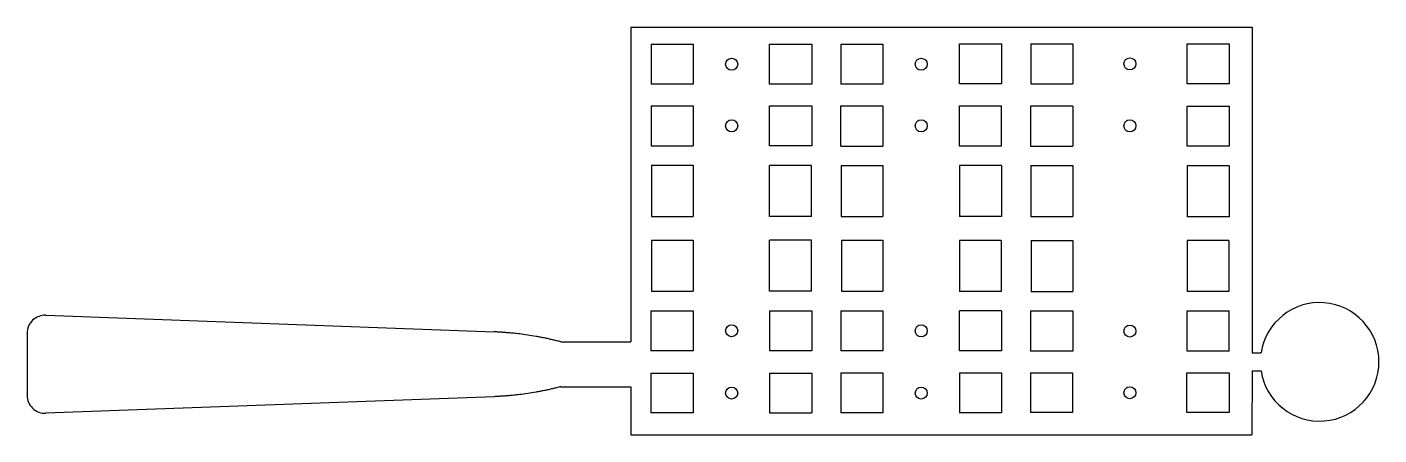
# Model space of a CAD drawing. Header units: millimetres. Extents: x -40 to 185, y -12 to 56.
import ezdxf

# ---------------------------------------------------------------- set-up
doc = ezdxf.new("R2010")
doc.units = ezdxf.units.MM

msp = doc.modelspace()

# ---------------------------------------------------------------- linework, layer by layer
at = {"color": 7, "linetype": 'Continuous', "lineweight": 25}
for p, q in [((60.23, 55.71), (60.26, 3.34)), ((60.23, 55.71), (163.57, 55.71)), ((163.57, 55.71), (163.55, 1.5)), ((63.66, 52.83), (63.66, 46.2)), ((63.66, 52.83), (70.6, 52.83)), ((70.6, 52.83), (70.6, 46.2)), ((83.33, 52.83), (90.37, 52.83)), ((83.33, 46.2), (83.33, 52.83)), ((90.37, 52.83), (90.37, 46.2)), ((95.2, 52.86), (95.2, 46.21)), ((95.2, 52.86), (102.18, 52.86)), ((102.18, 52.86), (102.18, 46.21)), ((114.89, 52.9), (121.92, 52.9)), ((114.89, 46.24), (114.89, 52.9)), ((121.92, 46.24), (121.92, 52.9)), ((126.75, 52.89), (126.75, 46.24)), ((126.75, 52.89), (133.73, 52.89)), ((133.73, 52.89), (133.73, 46.24)), ((152.74, 52.9), (159.75, 52.9)), ((152.74, 46.24), (152.74, 52.9)), ((159.75, 52.9), (159.75, 46.24)), ((70.6, 46.2), (63.66, 46.2)), ((90.37, 46.2), (83.33, 46.2)), ((102.18, 46.21), (95.2, 46.21)), ((121.92, 46.24), (114.89, 46.24)), ((126.75, 46.24), (133.73, 46.24)), ((159.75, 46.24), (152.74, 46.24)), ((63.66, 42.59), (63.66, 35.95)), ((63.66, 42.59), (70.6, 42.59)), ((70.6, 42.59), (70.6, 35.95)), ((83.33, 42.59), (90.37, 42.59)), ((83.33, 35.96), (83.33, 42.59)), ((90.37, 42.59), (90.37, 35.96)), ((95.19, 35.91), (95.19, 42.59)), ((95.19, 42.59), (102.18, 42.59)), ((102.18, 42.59), (102.18, 35.91)), ((114.89, 42.59), (121.9, 42.59)), ((114.89, 35.91), (114.89, 42.59)), ((121.9, 35.91), (121.9, 42.59)), ((126.74, 42.55), (126.74, 35.89)), ((133.73, 42.55), (126.74, 42.55)), ((133.73, 42.55), (133.73, 35.89)), ((152.74, 42.55), (159.75, 42.55)), ((152.74, 35.89), (152.74, 42.55)), ((159.75, 42.55), (159.75, 35.89)), ((63.66, 35.95), (70.6, 35.95)), ((90.37, 35.96), (83.33, 35.96)), ((95.19, 35.91), (102.18, 35.91)), ((121.9, 35.91), (114.89, 35.91)), ((126.74, 35.89), (133.73, 35.89)), ((159.75, 35.89), (152.74, 35.89)), ((63.67, 32.71), (63.67, 24.21)), ((63.67, 32.71), (70.6, 32.71)), ((70.6, 32.71), (70.6, 24.21)), ((90.27, 32.69), (83.33, 32.69)), ((83.33, 24.2), (83.33, 32.69)), ((90.27, 24.2), (90.27, 32.69)), ((95.22, 32.68), (95.22, 24.19)), ((95.22, 32.68), (102.18, 32.68)), ((102.18, 32.68), (102.18, 24.19)), ((121.87, 32.66), (114.89, 32.66)), ((114.89, 32.66), (114.89, 24.18)), ((121.87, 32.66), (121.87, 24.18)), ((126.77, 32.65), (126.77, 24.16)), ((126.77, 32.65), (133.73, 32.65)), ((133.73, 32.65), (133.73, 24.16)), ((159.73, 32.64), (152.74, 32.64)), ((152.74, 32.64), (152.74, 24.15)), ((159.73, 32.64), (159.73, 24.15)), ((63.67, 24.21), (70.6, 24.21)), ((90.27, 24.2), (83.33, 24.2)), ((95.22, 24.19), (102.18, 24.19)), ((121.87, 24.18), (114.89, 24.18)), ((126.77, 24.16), (133.73, 24.16)), ((159.73, 24.15), (152.74, 24.15)), ((63.71, 20.25), (63.71, 11.76)), ((63.71, 20.25), (70.6, 20.25)), ((70.6, 20.25), (70.6, 11.76)), ((90.31, 20.24), (83.33, 20.24)), ((83.33, 11.75), (83.33, 20.24)), ((90.31, 11.75), (90.31, 20.24)), ((95.26, 20.23), (95.26, 11.74)), ((95.26, 20.23), (102.18, 20.23)), ((102.18, 20.23), (102.18, 11.74)), ((121.81, 20.21), (114.89, 20.21)), ((114.89, 20.21), (114.89, 11.73)), ((121.81, 20.21), (121.81, 11.73)), ((126.81, 20.21), (126.81, 11.72)), ((126.81, 20.21), (133.73, 20.21)), ((133.73, 20.21), (133.73, 11.72)), ((159.68, 20.18), (152.74, 20.18)), ((152.74, 20.18), (152.74, 11.7)), ((159.68, 20.18), (159.68, 11.7)), ((63.71, 11.76), (70.6, 11.76)), ((90.31, 11.75), (83.33, 11.75)), ((95.26, 11.74), (102.18, 11.74)), ((121.81, 11.73), (114.89, 11.73)), ((126.81, 11.72), (133.73, 11.72)), ((159.68, 11.7), (152.74, 11.7)), ((-37.04, 7.76), (37.54, 4.99)), ((63.6, 8.49), (70.6, 8.49)), ((63.6, 8.49), (63.6, 1.86)), ((70.6, 8.49), (70.6, 1.86)), ((83.33, 8.49), (90.33, 8.49)), ((83.33, 8.49), (83.33, 1.86)), ((90.33, 8.49), (90.33, 1.86)), ((95.18, 8.49), (102.18, 8.49)), ((95.18, 8.49), (95.18, 1.82)), ((102.18, 8.49), (102.18, 1.82)), ((114.89, 1.82), (114.89, 8.49)), ((121.89, 8.49), (114.89, 8.49)), ((121.89, 8.49), (121.89, 1.82)), ((126.73, 8.47), (126.73, 1.79)), ((126.73, 8.47), (133.73, 8.47)), ((133.73, 8.47), (133.73, 1.79)), ((152.74, 8.47), (159.74, 8.47)), ((152.74, 1.79), (152.74, 8.47)), ((159.74, 1.79), (159.74, 8.47)), ((-40.15, 4.76), (-40.15, -5.56)), ((48.59, 3.34), (60.26, 3.34)), ((70.6, 1.86), (63.6, 1.86)), ((90.33, 1.86), (83.33, 1.86)), ((102.18, 1.82), (95.18, 1.82)), ((121.89, 1.82), (114.89, 1.82)), ((133.73, 1.79), (126.73, 1.79)), ((159.74, 1.79), (152.74, 1.79)), ((163.55, 1.5), (165.05, 1.5)), ((63.6, -1.86), (70.6, -1.86)), ((63.6, -1.86), (63.6, -8.49)), ((70.6, -1.86), (70.6, -8.49)), ((83.33, -1.86), (90.33, -1.86)), ((83.33, -1.86), (83.33, -8.49)), ((90.33, -1.86), (90.33, -8.49)), ((95.18, -1.82), (102.18, -1.82)), ((95.18, -1.82), (95.18, -8.49)), ((102.18, -1.82), (102.18, -8.49)), ((114.89, -1.82), (121.89, -1.82)), ((114.89, -1.82), (114.89, -8.49)), ((121.89, -1.82), (121.89, -8.49)), ((126.7, -1.82), (133.7, -1.82)), ((126.7, -1.82), (126.7, -8.44)), ((133.7, -1.82), (133.7, -8.44)), ((152.73, -1.82), (159.73, -1.82)), ((152.73, -8.44), (152.73, -1.82)), ((159.73, -1.82), (159.73, -8.44)), ((163.55, -1.5), (163.54, -12.12)), ((163.55, -1.5), (165.05, -1.5)), ((48.59, -4.14), (60.26, -4.14)), ((60.26, -4.14), (60.26, -12.16)), ((37.54, -5.79), (-37.04, -8.56)), ((70.6, -8.49), (63.6, -8.49)), ((83.33, -8.49), (90.33, -8.49)), ((102.18, -8.49), (95.18, -8.49)), ((121.89, -8.49), (114.89, -8.49)), ((133.7, -8.44), (126.7, -8.44)), ((159.73, -8.44), (152.73, -8.44)), ((60.26, -12.16), (163.54, -12.12))]:
    msp.add_line(p, q, dxfattribs=at)
for centre in [(77.02, 49.52), (108.54, 49.52), (143.24, 49.57), (77.02, 39.27), (108.54, 39.27), (143.24, 39.27), (77.02, 5.18), (108.54, 5.16), (143.24, 5.13), (77.02, -5.18), (108.54, -5.18), (143.24, -5.13)]:
    msp.add_circle(centre, 1, dxfattribs=at)
for centre, radius, start, end in [((174.8, 0), 9.86, 188.7462, 171.2538), ((-37.15, 4.76), 3, 87.8725, 180), ((-37.15, -5.56), 3, 180, 272.1275)]:
    msp.add_arc(centre, radius, start, end, dxfattribs=at)
for points in [[(48.59, 3.34), (48.37, 3.39), (47.92, 3.51), (47.24, 3.67), (46.55, 3.83), (45.87, 3.98), (45.18, 4.11), (44.26, 4.28), (43.11, 4.47), (42.03, 4.61), (41.11, 4.72), (40.41, 4.79), (39.63, 4.86), (38.94, 4.91), (38.24, 4.95), (37.77, 4.98), (37.54, 4.99)], [(48.59, -4.14), (48.37, -4.19), (47.92, -4.31), (47.24, -4.47), (46.55, -4.63), (45.87, -4.78), (45.18, -4.91), (44.26, -5.08), (43.11, -5.27), (42.03, -5.41), (41.11, -5.52), (40.41, -5.59), (39.63, -5.66), (38.94, -5.71), (38.24, -5.75), (37.77, -5.78), (37.54, -5.79)]]:
    msp.add_open_spline(points, degree=3, knots=[0, 0, 0, 0, 0.062504, 0.125003, 0.187497, 0.249996, 0.312502, 0.375006, 0.500003, 0.625001, 0.66667, 0.750008, 0.812508, 0.875003, 0.937501, 1, 1, 1, 1], dxfattribs=at)

doc.saveas('drawing.dxf')
